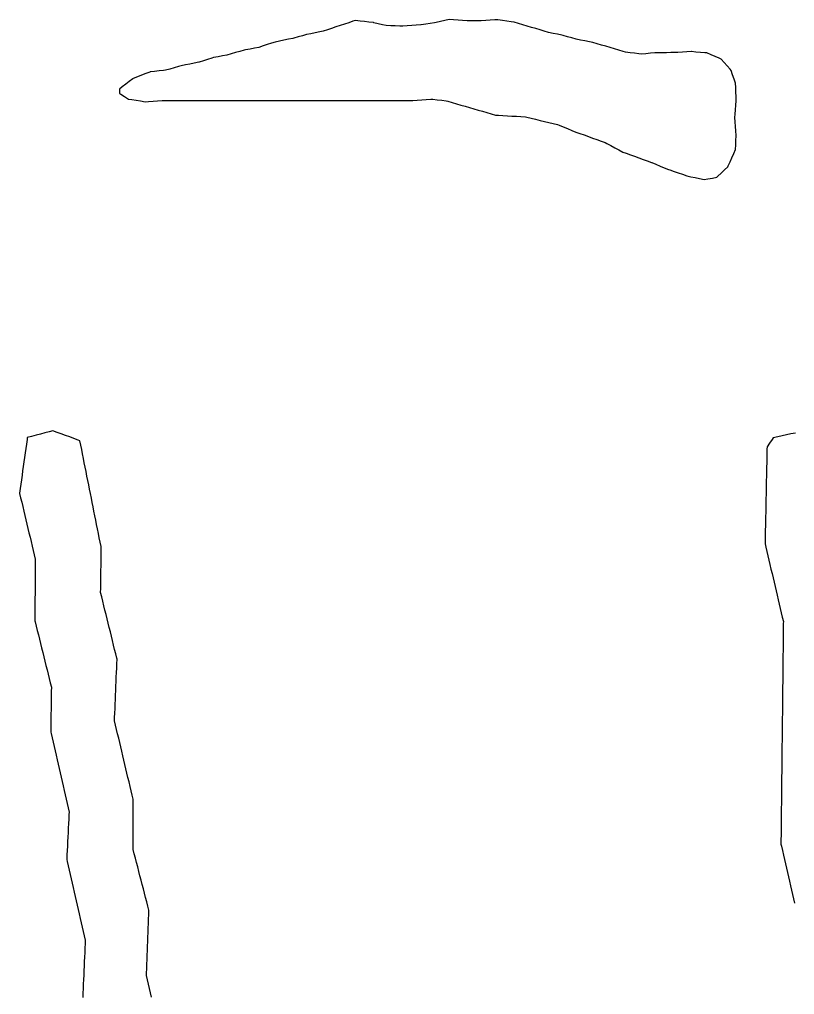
# Model space of a CAD drawing. Header units: millimetres. Extents: x 257 to 2289, y 96 to 1983.
# Drawn here: x 962.8 to 1135, y 1766 to 1982.7 of the extents above; entities that cross this region are included whole.
import ezdxf

# ---------------------------------------------------------------- set-up
doc = ezdxf.new("R2010")
doc.units = ezdxf.units.MM
for name, color, linetype in [('ALL_ISLANDS', 7, 'Continuous'), ('OUTLINE_ISLAND_01', 7, 'Continuous'), ('OUTLINE_ISLAND_02', 7, 'Continuous')]:
    doc.layers.add(name, color=color, linetype=linetype)

msp = doc.modelspace()

# ---------------------------------------------------------------- linework, layer by layer
at = {"layer": 'ALL_ISLANDS'}
msp.add_lwpolyline([(984.9668, 1967.2461), (984.9668, 1966.2461), (985.2392, 1966.0775), (986.0895, 1965.5512), (986.9398, 1965.0249), (987.6823, 1964.9044), (988.6694, 1964.7441), (989.6565, 1964.5838), (990.6436, 1964.4235), (991.4366, 1964.4826), (992.4338, 1964.557), (993.431, 1964.6313), (994.4283, 1964.7056), (995.1467, 1964.7059), (996.1467, 1964.7063), (997.1467, 1964.7066), (998.1467, 1964.707), (999.1467, 1964.7074), (1000.1467, 1964.7077), (1001.1467, 1964.7081), (1002.1467, 1964.7085), (1003.1467, 1964.7089), (1004.1467, 1964.7092), (1005.1467, 1964.7096), (1006.1467, 1964.71), (1007.1467, 1964.7103), (1008.1467, 1964.7107), (1009.1467, 1964.7111), (1010.1467, 1964.7114), (1011.1467, 1964.7118), (1012.1467, 1964.7122), (1013.1467, 1964.7125), (1014.1467, 1964.7129), (1015.1467, 1964.7133), (1016.1467, 1964.7136), (1017.1467, 1964.714), (1018.1467, 1964.7144), (1019.1467, 1964.7148), (1020.1467, 1964.7151), (1021.1467, 1964.7155), (1022.1467, 1964.7159), (1023.1467, 1964.7162), (1024.1467, 1964.7166), (1025.1467, 1964.717), (1026.1467, 1964.7173), (1027.1467, 1964.7177), (1028.1467, 1964.7181), (1029.1467, 1964.7184), (1030.1467, 1964.7188), (1031.1467, 1964.7192), (1032.1467, 1964.7196), (1033.1467, 1964.7199), (1034.1467, 1964.7203), (1035.1467, 1964.7207), (1036.1467, 1964.721), (1037.1467, 1964.7214), (1038.1467, 1964.7218), (1039.1467, 1964.7221), (1040.1467, 1964.7225), (1041.1467, 1964.7229), (1042.1467, 1964.7232), (1043.1467, 1964.7236), (1044.1467, 1964.724), (1045.1467, 1964.7243), (1046.1467, 1964.7247), (1047.1467, 1964.7251), (1048.1467, 1964.7255), (1049.1467, 1964.7258), (1050.1467, 1964.7262), (1050.147, 1964.7262), (1051.1443, 1964.8003), (1052.1415, 1964.8744), (1053.1388, 1964.9485), (1054.136, 1965.0226), (1054.5939, 1964.9704), (1055.5874, 1964.857), (1056.581, 1964.7436), (1057.5745, 1964.6302), (1057.9292, 1964.527), (1058.8894, 1964.2474), (1059.8495, 1963.9679), (1060.8097, 1963.6884), (1061.7698, 1963.4089), (1062.7299, 1963.1294), (1063.6901, 1962.8499), (1064.6502, 1962.5703), (1065.6104, 1962.2908), (1066.5705, 1962.0113), (1067.5307, 1961.7318), (1068.4908, 1961.4523), (1069.1853, 1961.4125), (1070.1836, 1961.3553), (1071.182, 1961.2981), (1072.1804, 1961.2409), (1073.1787, 1961.1837), (1074.1771, 1961.1265), (1075.1755, 1961.0693), (1075.5025, 1960.9894), (1076.4739, 1960.752), (1077.4453, 1960.5146), (1078.4168, 1960.2773), (1079.3882, 1960.0399), (1080.3596, 1959.8025), (1081.331, 1959.5652), (1082.3024, 1959.3278), (1082.6668, 1959.1813), (1083.5946, 1958.8082), (1084.5223, 1958.435), (1085.4501, 1958.0619), (1086.3779, 1957.6888), (1087.2771, 1957.3674), (1088.2187, 1957.0309), (1089.1604, 1956.6943), (1090.1021, 1956.3577), (1091.0437, 1956.0212), (1091.9854, 1955.6846), (1092.9271, 1955.3481), (1093.2951, 1955.1483), (1094.174, 1954.6714), (1095.0529, 1954.1944), (1095.9318, 1953.7174), (1096.8107, 1953.2404), (1097.5466, 1952.974), (1098.4869, 1952.6336), (1099.4272, 1952.2932), (1100.3675, 1951.9528), (1101.3077, 1951.6124), (1102.248, 1951.2719), (1103.1883, 1950.9315), (1103.2591, 1950.9021), (1104.1826, 1950.5185), (1105.106, 1950.1348), (1106.0295, 1949.7512), (1106.953, 1949.3676), (1107.2526, 1949.264), (1108.1977, 1948.9372), (1109.1428, 1948.6104), (1110.0879, 1948.2836), (1111.033, 1947.9569), (1111.9289, 1947.7598), (1112.9055, 1947.545), (1113.8822, 1947.3302), (1114.8588, 1947.1154), (1115.7257, 1947.2767), (1116.7088, 1947.4596), (1117.692, 1947.6424), (1117.9452, 1947.8799), (1118.6747, 1948.564), (1119.4041, 1949.248), (1120.1336, 1949.932), (1120.2328, 1950.1545), (1120.6398, 1951.068), (1121.0468, 1951.9814), (1121.4539, 1952.8948), (1121.8609, 1953.8082), (1121.9043, 1954.8067), (1121.9478, 1955.8057), (1121.9913, 1956.8048), (1121.9824, 1956.9365), (1121.9147, 1957.9342), (1121.847, 1958.9319), (1121.7793, 1959.9296), (1121.7116, 1960.9273), (1121.7721, 1961.6522), (1121.8554, 1962.6487), (1121.9387, 1963.6452), (1122.022, 1964.6418), (1121.9847, 1965.5559), (1121.944, 1966.5551), (1121.9033, 1967.5543), (1121.8626, 1968.5534), (1121.547, 1969.4638), (1121.2195, 1970.4086), (1120.8919, 1971.3534), (1120.6498, 1971.6323), (1119.9944, 1972.3875), (1119.3389, 1973.1428), (1118.6834, 1973.898), (1118.2541, 1974.0807), (1117.334, 1974.4723), (1116.4139, 1974.864), (1115.4938, 1975.2556), (1115.06, 1975.2941), (1114.0639, 1975.3825), (1113.0678, 1975.4709), (1112.0717, 1975.5593), (1112.0361, 1975.5573), (1111.0376, 1975.5015), (1110.0392, 1975.4458), (1109.0408, 1975.39), (1108.0423, 1975.3343), (1107.5016, 1975.3308), (1106.5016, 1975.3244), (1105.5016, 1975.318), (1104.5016, 1975.3115), (1103.9488, 1975.2644), (1102.9524, 1975.1794), (1101.9561, 1975.0944), (1100.9597, 1975.0094), (1100.3958, 1975.076), (1099.4026, 1975.1932), (1098.4095, 1975.3105), (1097.4164, 1975.4277), (1096.8584, 1975.5945), (1095.9002, 1975.8809), (1094.9421, 1976.1673), (1093.984, 1976.4536), (1093.0259, 1976.74), (1092.0678, 1977.0264), (1091.1096, 1977.3127), (1090.1515, 1977.5991), (1089.3797, 1977.7507), (1088.3984, 1977.9434), (1087.4172, 1978.1362), (1086.4359, 1978.3289), (1085.4901, 1978.5987), (1084.5285, 1978.8731), (1083.5669, 1979.1475), (1083.2744, 1979.2076), (1082.2949, 1979.4091), (1081.3154, 1979.6106), (1080.3359, 1979.8121), (1080.3274, 1979.8146), (1079.3688, 1980.0992), (1078.4102, 1980.3839), (1077.4515, 1980.6686), (1076.4929, 1980.9533), (1075.5343, 1981.2379), (1074.5757, 1981.5226), (1073.617, 1981.8073), (1072.6584, 1982.0919), (1072.0291, 1982.1906), (1071.0412, 1982.3454), (1070.0533, 1982.5002), (1069.0653, 1982.655), (1068.3531, 1982.6005), (1067.356, 1982.5241), (1066.359, 1982.4478), (1065.3619, 1982.3714), (1064.4683, 1982.3694), (1063.4683, 1982.3672), (1062.4683, 1982.3649), (1062.2091, 1982.3852), (1061.2122, 1982.4634), (1060.2152, 1982.5415), (1059.2183, 1982.6196), (1058.2213, 1982.6977), (1057.2679, 1982.4724), (1056.2947, 1982.2425), (1055.3215, 1982.0125), (1054.9912, 1981.9605), (1054.0033, 1981.8051), (1053.0155, 1981.6496), (1052.0277, 1981.4941), (1051.92, 1981.4866), (1050.9224, 1981.4173), (1049.9248, 1981.3479), (1048.9273, 1981.2786), (1047.9297, 1981.2092), (1047.2416, 1981.2354), (1046.2423, 1981.2735), (1045.243, 1981.3116), (1044.2437, 1981.3496), (1043.4174, 1981.5396), (1042.4428, 1981.7636), (1041.4682, 1981.9875), (1041.3962, 1981.9964), (1040.4037, 1982.1182), (1039.4111, 1982.24), (1038.4186, 1982.3618), (1037.426, 1982.4836), (1036.8489, 1982.2919), (1035.8998, 1981.9768), (1034.9508, 1981.6616), (1034.0017, 1981.3465), (1033.0527, 1981.0313), (1032.1036, 1980.7162), (1031.1546, 1980.401), (1030.2056, 1980.0859), (1029.4554, 1979.9367), (1028.4746, 1979.7416), (1027.4938, 1979.5465), (1026.5131, 1979.3515), (1025.6081, 1979.0942), (1024.6462, 1978.8207), (1023.6843, 1978.5472), (1023.4754, 1978.5039), (1022.4962, 1978.3012), (1021.5169, 1978.0984), (1020.5377, 1977.8957), (1019.5585, 1977.693), (1018.7617, 1977.4317), (1017.8115, 1977.1201), (1016.8613, 1976.8085), (1015.9111, 1976.4969), (1014.9684, 1976.3159), (1013.9863, 1976.1274), (1013.0042, 1975.9389), (1012.6863, 1975.8528), (1011.7211, 1975.5912), (1010.7559, 1975.3297), (1009.7907, 1975.0682), (1008.8255, 1974.8066), (1007.8505, 1974.6208), (1006.8682, 1974.4335), (1005.8859, 1974.2463), (1005.5095, 1974.1285), (1004.5551, 1973.8301), (1003.6007, 1973.5316), (1002.6463, 1973.2332), (1002.5727, 1973.2173), (1001.595, 1973.0072), (1000.6173, 1972.797), (999.6397, 1972.5868), (998.662, 1972.3767), (998.118, 1972.2254), (997.1546, 1971.9575), (996.1912, 1971.6896), (995.2277, 1971.4217), (994.7688, 1971.3714), (993.7748, 1971.2625), (992.7807, 1971.1535), (991.7867, 1971.0446), (991.7368, 1971.0254), (990.8035, 1970.6665), (989.8701, 1970.3076), (988.9367, 1969.9487), (988.0033, 1969.5898), (987.9351, 1969.5371), (987.1435, 1968.9261), (986.3519, 1968.3151), (985.5602, 1967.7041)], close=True, dxfattribs=at)
for points in [[(992.1052, 1765.3757), (991.876, 1766.3491), (991.6467, 1767.3224), (991.4174, 1768.2958), (991.1882, 1769.2692), (990.9589, 1770.2425), (990.9783, 1770.7484), (991.0165, 1771.7477), (991.0548, 1772.747), (991.0931, 1773.7462), (991.1313, 1774.7455), (991.1696, 1775.7448), (991.2079, 1776.744), (991.2461, 1777.7433), (991.2844, 1778.7426), (991.3226, 1779.7418), (991.3609, 1780.7411), (991.3992, 1781.7404), (991.4374, 1782.7397), (991.4757, 1783.7389), (991.514, 1784.7382), (991.2861, 1785.6147), (991.0346, 1786.5826), (990.783, 1787.5504), (990.5315, 1788.5183), (990.2799, 1789.4861), (990.0284, 1790.4539), (989.7768, 1791.4218), (989.5253, 1792.3896), (989.2737, 1793.3575), (989.0221, 1794.3253), (988.7706, 1795.2932), (988.519, 1796.261), (988.2675, 1797.2288), (988.0159, 1798.1967), (988.0154, 1798.4268), (988.0131, 1799.4268), (988.0109, 1800.4268), (988.0086, 1801.4268), (988.0063, 1802.4268), (988.0041, 1803.4268), (988.0018, 1804.4268), (987.9995, 1805.4268), (987.9973, 1806.4268), (987.995, 1807.4268), (987.9928, 1808.4268), (987.9905, 1809.4268), (987.7824, 1810.3055), (987.552, 1811.2786), (987.3215, 1812.2517), (987.0911, 1813.2248), (986.8607, 1814.1979), (986.6302, 1815.1709), (986.3998, 1816.144), (986.1694, 1817.1171), (985.9389, 1818.0902), (985.7085, 1819.0633), (985.4781, 1820.0364), (985.2476, 1821.0095), (985.0172, 1821.9826), (984.7868, 1822.9556), (984.5563, 1823.9287), (984.3259, 1824.9018), (984.0955, 1825.8749), (983.865, 1826.848), (983.8932, 1827.5263), (983.9346, 1828.5254), (983.976, 1829.5246), (984.0174, 1830.5237), (984.0588, 1831.5229), (984.1003, 1832.522), (984.1417, 1833.5211), (984.1831, 1834.5203), (984.2245, 1835.5194), (984.2659, 1836.5186), (984.3073, 1837.5177), (984.3488, 1838.5168), (984.3902, 1839.516), (984.4316, 1840.5151), (984.3731, 1840.7527), (984.1337, 1841.7236), (983.8944, 1842.6945), (983.655, 1843.6655), (983.4157, 1844.6364), (983.1764, 1845.6073), (982.937, 1846.5783), (982.6977, 1847.5492), (982.4584, 1848.5202), (982.219, 1849.4911), (981.9797, 1850.462), (981.7403, 1851.433), (981.501, 1852.4039), (981.2617, 1853.3748), (981.0223, 1854.3458), (980.783, 1855.3167), (980.7964, 1856.2523), (980.8107, 1857.2522), (980.8251, 1858.2521), (980.8394, 1859.252), (980.8537, 1860.2519), (980.8681, 1861.2518), (980.8824, 1862.2517), (980.8967, 1863.2516), (980.9111, 1864.2515), (980.9254, 1865.2513), (980.8687, 1865.5359), (980.6733, 1866.5166), (980.4779, 1867.4973), (980.2824, 1868.478), (980.087, 1869.4587), (979.8916, 1870.4395), (979.6962, 1871.4202), (979.5007, 1872.4009), (979.3053, 1873.3816), (979.1099, 1874.3623), (978.9144, 1875.3431), (978.719, 1876.3238), (978.5236, 1877.3045), (978.3282, 1878.2852), (978.1327, 1879.2659), (977.9373, 1880.2466), (977.7419, 1881.2274), (977.5464, 1882.2081), (977.351, 1883.1888), (977.1556, 1884.1695), (976.9602, 1885.1502), (976.7647, 1886.131), (976.5693, 1887.1117), (976.3739, 1888.0924), (976.1784, 1889.0731), (975.7867, 1889.2163), (974.8474, 1889.5595), (973.9082, 1889.9027), (972.9689, 1890.246), (972.0297, 1890.5892), (971.0904, 1890.9324), (970.1512, 1891.2757), (969.3218, 1891.0568), (968.3549, 1890.8016), (967.388, 1890.5465), (966.4211, 1890.2914), (965.4542, 1890.0362), (964.4873, 1889.7811), (964.4224, 1889.3197), (964.2833, 1888.3295), (964.1441, 1887.3392), (964.005, 1886.3489), (963.8658, 1885.3587), (963.7266, 1884.3684), (963.5875, 1883.3781), (963.4483, 1882.3878), (963.3092, 1881.3976), (963.17, 1880.4073), (963.0309, 1879.417), (962.8917, 1878.4268), (962.7525, 1877.4365), (962.7752, 1877.3411), (963.0067, 1876.3683), (963.2382, 1875.3955), (963.4697, 1874.4226), (963.7012, 1873.4498), (963.9326, 1872.4769), (964.1641, 1871.5041), (964.3956, 1870.5313), (964.6271, 1869.5584), (964.8586, 1868.5856), (965.0901, 1867.6128), (965.3215, 1866.6399), (965.553, 1865.6671), (965.7845, 1864.6942), (966.016, 1863.7214), (966.2475, 1862.7486), (966.2431, 1862.072), (966.2366, 1861.072), (966.2302, 1860.072), (966.2237, 1859.072), (966.2173, 1858.0721), (966.2108, 1857.0721), (966.2044, 1856.0721), (966.1979, 1855.0721), (966.1914, 1854.0721), (966.185, 1853.0722), (966.1785, 1852.0722), (966.1721, 1851.0722), (966.1656, 1850.0722), (966.1592, 1849.0723), (966.22, 1848.8274), (966.4611, 1847.8569), (966.7021, 1846.8864), (966.9432, 1845.9159), (967.1843, 1844.9454), (967.4254, 1843.9748), (967.6665, 1843.0043), (967.9075, 1842.0338), (968.1486, 1841.0633), (968.3897, 1840.0928), (968.6308, 1839.1223), (968.8718, 1838.1518), (969.1129, 1837.1813), (969.354, 1836.2108), (969.5951, 1835.2403), (969.8362, 1834.2698), (969.8224, 1833.3261), (969.8079, 1832.3262), (969.7934, 1831.3263), (969.7789, 1830.3264), (969.7644, 1829.3265), (969.7499, 1828.3266), (969.7353, 1827.3267), (969.7208, 1826.3268), (969.7063, 1825.3269), (969.6918, 1824.327), (969.76, 1824.0287), (969.9827, 1823.0539), (970.2055, 1822.079), (970.4283, 1821.1041), (970.6511, 1820.1293), (970.8739, 1819.1544), (971.0967, 1818.1795), (971.3195, 1817.2047), (971.5423, 1816.2298), (971.765, 1815.2549), (971.9878, 1814.2801), (972.2106, 1813.3052), (972.4334, 1812.3303), (972.6562, 1811.3555), (972.879, 1810.3806), (973.1018, 1809.4057), (973.3246, 1808.4309), (973.5474, 1807.456), (973.7701, 1806.4811), (973.7447, 1805.979), (973.694, 1804.9803), (973.6434, 1803.9816), (973.5928, 1802.9829), (973.5421, 1801.9841), (973.4915, 1800.9854), (973.4408, 1799.9867), (973.3902, 1798.988), (973.3396, 1797.9893), (973.2889, 1796.9906), (973.2383, 1795.9918), (973.3324, 1795.5806), (973.5556, 1794.6059), (973.7788, 1793.6311), (974.0019, 1792.6563), (974.2251, 1791.6815), (974.4482, 1790.7067), (974.6714, 1789.732), (974.8946, 1788.7572), (975.1177, 1787.7824), (975.3409, 1786.8076), (975.5641, 1785.8328), (975.7872, 1784.8581), (976.0104, 1783.8833), (976.2336, 1782.9085), (976.4567, 1781.9337), (976.6799, 1780.9589), (976.9031, 1779.9842), (977.1262, 1779.0094), (977.3494, 1778.0346), (977.318, 1777.2988), (977.2754, 1776.2997), (977.2327, 1775.3006), (977.1901, 1774.3015), (977.1475, 1773.3024), (977.1048, 1772.3033), (977.0622, 1771.3042), (977.0196, 1770.3052), (976.9769, 1769.3061), (976.9343, 1768.307), (976.8917, 1767.3079), (976.849, 1766.3088), (976.8064, 1765.3097)], [(1135.1484, 1890.7758), (1134.1696, 1890.5705), (1133.1909, 1890.3653), (1132.2122, 1890.16), (1131.2335, 1889.9547), (1130.2548, 1889.7495), (1129.9788, 1889.3447), (1129.4154, 1888.5185), (1128.852, 1887.6923), (1128.8415, 1887.1754), (1128.8213, 1886.1756), (1128.801, 1885.1758), (1128.7808, 1884.176), (1128.7605, 1883.1763), (1128.7403, 1882.1765), (1128.72, 1881.1767), (1128.6998, 1880.1769), (1128.6795, 1879.1771), (1128.6593, 1878.1773), (1128.639, 1877.1775), (1128.6188, 1876.1777), (1128.5985, 1875.1779), (1128.5783, 1874.1781), (1128.558, 1873.1783), (1128.5378, 1872.1785), (1128.5175, 1871.1787), (1128.4973, 1870.1789), (1128.477, 1869.1791), (1128.4568, 1868.1793), (1128.4365, 1867.1795), (1128.4163, 1866.1797), (1128.595, 1865.4191), (1128.8237, 1864.4456), (1129.0524, 1863.4721), (1129.2811, 1862.4986), (1129.5098, 1861.5251), (1129.7385, 1860.5516), (1129.9672, 1859.5781), (1130.196, 1858.6046), (1130.4247, 1857.6311), (1130.6534, 1856.6576), (1130.8821, 1855.6841), (1131.1108, 1854.7106), (1131.3395, 1853.7371), (1131.5682, 1852.7636), (1131.7969, 1851.7901), (1132.0256, 1850.8167), (1132.2543, 1849.8432), (1132.483, 1848.8697), (1132.4782, 1848.4296), (1132.4673, 1847.4297), (1132.4564, 1846.4297), (1132.4456, 1845.4298), (1132.4347, 1844.4298), (1132.4238, 1843.4299), (1132.4129, 1842.43), (1132.402, 1841.43), (1132.3911, 1840.4301), (1132.3802, 1839.4301), (1132.3693, 1838.4302), (1132.3584, 1837.4303), (1132.3475, 1836.4303), (1132.3366, 1835.4304), (1132.3257, 1834.4304), (1132.3148, 1833.4305), (1132.304, 1832.4306), (1132.2931, 1831.4306), (1132.2822, 1830.4307), (1132.2713, 1829.4307), (1132.2604, 1828.4308), (1132.2495, 1827.4309), (1132.2386, 1826.4309), (1132.2277, 1825.431), (1132.2168, 1824.431), (1132.2059, 1823.4311), (1132.195, 1822.4311), (1132.1841, 1821.4312), (1132.1732, 1820.4313), (1132.1624, 1819.4313), (1132.1515, 1818.4314), (1132.1406, 1817.4314), (1132.1297, 1816.4315), (1132.1188, 1815.4316), (1132.1079, 1814.4316), (1132.097, 1813.4317), (1132.0861, 1812.4317), (1132.0752, 1811.4318), (1132.0643, 1810.4319), (1132.0534, 1809.4319), (1132.0425, 1808.432), (1132.0316, 1807.432), (1132.0208, 1806.4321), (1132.0099, 1805.4322), (1131.999, 1804.4322), (1131.9881, 1803.4323), (1131.9772, 1802.4323), (1131.9663, 1801.4324), (1131.9554, 1800.4325), (1131.9445, 1799.4325), (1132.0593, 1798.9364), (1132.2847, 1797.9621), (1132.5101, 1796.9878), (1132.7355, 1796.0136), (1132.9609, 1795.0393), (1133.1863, 1794.065), (1133.4117, 1793.0908), (1133.6371, 1792.1165), (1133.8625, 1791.1422), (1134.0879, 1790.168), (1134.3133, 1789.1937), (1134.5387, 1788.2194), (1134.7641, 1787.2452), (1134.9895, 1786.2709)]]:
    msp.add_lwpolyline(points, dxfattribs=at)
at = {"layer": 'OUTLINE_ISLAND_01'}
for points in [[(992.1052, 1765.3757), (991.876, 1766.3491), (991.6467, 1767.3224), (991.4174, 1768.2958), (991.1882, 1769.2692), (990.9589, 1770.2425), (990.9783, 1770.7484), (991.0165, 1771.7477), (991.0548, 1772.747), (991.0931, 1773.7462), (991.1313, 1774.7455), (991.1696, 1775.7448), (991.2079, 1776.744), (991.2461, 1777.7433), (991.2844, 1778.7426), (991.3226, 1779.7418), (991.3609, 1780.7411), (991.3992, 1781.7404), (991.4374, 1782.7397), (991.4757, 1783.7389), (991.514, 1784.7382), (991.2861, 1785.6147), (991.0346, 1786.5826), (990.783, 1787.5504), (990.5315, 1788.5183), (990.2799, 1789.4861), (990.0284, 1790.4539), (989.7768, 1791.4218), (989.5253, 1792.3896), (989.2737, 1793.3575), (989.0221, 1794.3253), (988.7706, 1795.2932), (988.519, 1796.261), (988.2675, 1797.2288), (988.0159, 1798.1967), (988.0154, 1798.4268), (988.0131, 1799.4268), (988.0109, 1800.4268), (988.0086, 1801.4268), (988.0063, 1802.4268), (988.0041, 1803.4268), (988.0018, 1804.4268), (987.9995, 1805.4268), (987.9973, 1806.4268), (987.995, 1807.4268), (987.9928, 1808.4268), (987.9905, 1809.4268), (987.7824, 1810.3055), (987.552, 1811.2786), (987.3215, 1812.2517), (987.0911, 1813.2248), (986.8607, 1814.1979), (986.6302, 1815.1709), (986.3998, 1816.144), (986.1694, 1817.1171), (985.9389, 1818.0902), (985.7085, 1819.0633), (985.4781, 1820.0364), (985.2476, 1821.0095), (985.0172, 1821.9826), (984.7868, 1822.9556), (984.5563, 1823.9287), (984.3259, 1824.9018), (984.0955, 1825.8749), (983.865, 1826.848), (983.8932, 1827.5263), (983.9346, 1828.5254), (983.976, 1829.5246), (984.0174, 1830.5237), (984.0588, 1831.5229), (984.1003, 1832.522), (984.1417, 1833.5211), (984.1831, 1834.5203), (984.2245, 1835.5194), (984.2659, 1836.5186), (984.3073, 1837.5177), (984.3488, 1838.5168), (984.3902, 1839.516), (984.4316, 1840.5151), (984.3731, 1840.7527), (984.1337, 1841.7236), (983.8944, 1842.6945), (983.655, 1843.6655), (983.4157, 1844.6364), (983.1764, 1845.6073), (982.937, 1846.5783), (982.6977, 1847.5492), (982.4584, 1848.5202), (982.219, 1849.4911), (981.9797, 1850.462), (981.7403, 1851.433), (981.501, 1852.4039), (981.2617, 1853.3748), (981.0223, 1854.3458), (980.783, 1855.3167), (980.7964, 1856.2523), (980.8107, 1857.2522), (980.8251, 1858.2521), (980.8394, 1859.252), (980.8537, 1860.2519), (980.8681, 1861.2518), (980.8824, 1862.2517), (980.8967, 1863.2516), (980.9111, 1864.2515), (980.9254, 1865.2513), (980.8687, 1865.5359), (980.6733, 1866.5166), (980.4779, 1867.4973), (980.2824, 1868.478), (980.087, 1869.4587), (979.8916, 1870.4395), (979.6962, 1871.4202), (979.5007, 1872.4009), (979.3053, 1873.3816), (979.1099, 1874.3623), (978.9144, 1875.3431), (978.719, 1876.3238), (978.5236, 1877.3045), (978.3282, 1878.2852), (978.1327, 1879.2659), (977.9373, 1880.2466), (977.7419, 1881.2274), (977.5464, 1882.2081), (977.351, 1883.1888), (977.1556, 1884.1695), (976.9602, 1885.1502), (976.7647, 1886.131), (976.5693, 1887.1117), (976.3739, 1888.0924), (976.1784, 1889.0731), (975.7867, 1889.2163), (974.8474, 1889.5595), (973.9082, 1889.9027), (972.9689, 1890.246), (972.0297, 1890.5892), (971.0904, 1890.9324), (970.1512, 1891.2757), (969.3218, 1891.0568), (968.3549, 1890.8016), (967.388, 1890.5465), (966.4211, 1890.2914), (965.4542, 1890.0362), (964.4873, 1889.7811), (964.4224, 1889.3197), (964.2833, 1888.3295), (964.1441, 1887.3392), (964.005, 1886.3489), (963.8658, 1885.3587), (963.7266, 1884.3684), (963.5875, 1883.3781), (963.4483, 1882.3878), (963.3092, 1881.3976), (963.17, 1880.4073), (963.0309, 1879.417), (962.8917, 1878.4268), (962.7525, 1877.4365), (962.7752, 1877.3411), (963.0067, 1876.3683), (963.2382, 1875.3955), (963.4697, 1874.4226), (963.7012, 1873.4498), (963.9326, 1872.4769), (964.1641, 1871.5041), (964.3956, 1870.5313), (964.6271, 1869.5584), (964.8586, 1868.5856), (965.0901, 1867.6128), (965.3215, 1866.6399), (965.553, 1865.6671), (965.7845, 1864.6942), (966.016, 1863.7214), (966.2475, 1862.7486), (966.2431, 1862.072), (966.2366, 1861.072), (966.2302, 1860.072), (966.2237, 1859.072), (966.2173, 1858.0721), (966.2108, 1857.0721), (966.2044, 1856.0721), (966.1979, 1855.0721), (966.1914, 1854.0721), (966.185, 1853.0722), (966.1785, 1852.0722), (966.1721, 1851.0722), (966.1656, 1850.0722), (966.1592, 1849.0723), (966.22, 1848.8274), (966.4611, 1847.8569), (966.7021, 1846.8864), (966.9432, 1845.9159), (967.1843, 1844.9454), (967.4254, 1843.9748), (967.6665, 1843.0043), (967.9075, 1842.0338), (968.1486, 1841.0633), (968.3897, 1840.0928), (968.6308, 1839.1223), (968.8718, 1838.1518), (969.1129, 1837.1813), (969.354, 1836.2108), (969.5951, 1835.2403), (969.8362, 1834.2698), (969.8224, 1833.3261), (969.8079, 1832.3262), (969.7934, 1831.3263), (969.7789, 1830.3264), (969.7644, 1829.3265), (969.7499, 1828.3266), (969.7353, 1827.3267), (969.7208, 1826.3268), (969.7063, 1825.3269), (969.6918, 1824.327), (969.76, 1824.0287), (969.9827, 1823.0539), (970.2055, 1822.079), (970.4283, 1821.1041), (970.6511, 1820.1293), (970.8739, 1819.1544), (971.0967, 1818.1795), (971.3195, 1817.2047), (971.5423, 1816.2298), (971.765, 1815.2549), (971.9878, 1814.2801), (972.2106, 1813.3052), (972.4334, 1812.3303), (972.6562, 1811.3555), (972.879, 1810.3806), (973.1018, 1809.4057), (973.3246, 1808.4309), (973.5474, 1807.456), (973.7701, 1806.4811), (973.7447, 1805.979), (973.694, 1804.9803), (973.6434, 1803.9816), (973.5928, 1802.9829), (973.5421, 1801.9841), (973.4915, 1800.9854), (973.4408, 1799.9867), (973.3902, 1798.988), (973.3396, 1797.9893), (973.2889, 1796.9906), (973.2383, 1795.9918), (973.3324, 1795.5806), (973.5556, 1794.6059), (973.7788, 1793.6311), (974.0019, 1792.6563), (974.2251, 1791.6815), (974.4482, 1790.7067), (974.6714, 1789.732), (974.8946, 1788.7572), (975.1177, 1787.7824), (975.3409, 1786.8076), (975.5641, 1785.8328), (975.7872, 1784.8581), (976.0104, 1783.8833), (976.2336, 1782.9085), (976.4567, 1781.9337), (976.6799, 1780.9589), (976.9031, 1779.9842), (977.1262, 1779.0094), (977.3494, 1778.0346), (977.318, 1777.2988), (977.2754, 1776.2997), (977.2327, 1775.3006), (977.1901, 1774.3015), (977.1475, 1773.3024), (977.1048, 1772.3033), (977.0622, 1771.3042), (977.0196, 1770.3052), (976.9769, 1769.3061), (976.9343, 1768.307), (976.8917, 1767.3079), (976.849, 1766.3088), (976.8064, 1765.3097)], [(1135.1484, 1890.7758), (1134.1696, 1890.5705), (1133.1909, 1890.3653), (1132.2122, 1890.16), (1131.2335, 1889.9547), (1130.2548, 1889.7495), (1129.9788, 1889.3447), (1129.4154, 1888.5185), (1128.852, 1887.6923), (1128.8415, 1887.1754), (1128.8213, 1886.1756), (1128.801, 1885.1758), (1128.7808, 1884.176), (1128.7605, 1883.1763), (1128.7403, 1882.1765), (1128.72, 1881.1767), (1128.6998, 1880.1769), (1128.6795, 1879.1771), (1128.6593, 1878.1773), (1128.639, 1877.1775), (1128.6188, 1876.1777), (1128.5985, 1875.1779), (1128.5783, 1874.1781), (1128.558, 1873.1783), (1128.5378, 1872.1785), (1128.5175, 1871.1787), (1128.4973, 1870.1789), (1128.477, 1869.1791), (1128.4568, 1868.1793), (1128.4365, 1867.1795), (1128.4163, 1866.1797), (1128.595, 1865.4191), (1128.8237, 1864.4456), (1129.0524, 1863.4721), (1129.2811, 1862.4986), (1129.5098, 1861.5251), (1129.7385, 1860.5516), (1129.9672, 1859.5781), (1130.196, 1858.6046), (1130.4247, 1857.6311), (1130.6534, 1856.6576), (1130.8821, 1855.6841), (1131.1108, 1854.7106), (1131.3395, 1853.7371), (1131.5682, 1852.7636), (1131.7969, 1851.7901), (1132.0256, 1850.8167), (1132.2543, 1849.8432), (1132.483, 1848.8697), (1132.4782, 1848.4296), (1132.4673, 1847.4297), (1132.4564, 1846.4297), (1132.4456, 1845.4298), (1132.4347, 1844.4298), (1132.4238, 1843.4299), (1132.4129, 1842.43), (1132.402, 1841.43), (1132.3911, 1840.4301), (1132.3802, 1839.4301), (1132.3693, 1838.4302), (1132.3584, 1837.4303), (1132.3475, 1836.4303), (1132.3366, 1835.4304), (1132.3257, 1834.4304), (1132.3148, 1833.4305), (1132.304, 1832.4306), (1132.2931, 1831.4306), (1132.2822, 1830.4307), (1132.2713, 1829.4307), (1132.2604, 1828.4308), (1132.2495, 1827.4309), (1132.2386, 1826.4309), (1132.2277, 1825.431), (1132.2168, 1824.431), (1132.2059, 1823.4311), (1132.195, 1822.4311), (1132.1841, 1821.4312), (1132.1732, 1820.4313), (1132.1624, 1819.4313), (1132.1515, 1818.4314), (1132.1406, 1817.4314), (1132.1297, 1816.4315), (1132.1188, 1815.4316), (1132.1079, 1814.4316), (1132.097, 1813.4317), (1132.0861, 1812.4317), (1132.0752, 1811.4318), (1132.0643, 1810.4319), (1132.0534, 1809.4319), (1132.0425, 1808.432), (1132.0316, 1807.432), (1132.0208, 1806.4321), (1132.0099, 1805.4322), (1131.999, 1804.4322), (1131.9881, 1803.4323), (1131.9772, 1802.4323), (1131.9663, 1801.4324), (1131.9554, 1800.4325), (1131.9445, 1799.4325), (1132.0593, 1798.9364), (1132.2847, 1797.9621), (1132.5101, 1796.9878), (1132.7355, 1796.0136), (1132.9609, 1795.0393), (1133.1863, 1794.065), (1133.4117, 1793.0908), (1133.6371, 1792.1165), (1133.8625, 1791.1422), (1134.0879, 1790.168), (1134.3133, 1789.1937), (1134.5387, 1788.2194), (1134.7641, 1787.2452), (1134.9895, 1786.2709)]]:
    msp.add_lwpolyline(points, dxfattribs=at)
at = {"layer": 'OUTLINE_ISLAND_02'}
msp.add_lwpolyline([(984.9668, 1967.2461), (984.9668, 1966.2461), (985.2392, 1966.0775), (986.0895, 1965.5512), (986.9398, 1965.0249), (987.6823, 1964.9044), (988.6694, 1964.7441), (989.6565, 1964.5838), (990.6436, 1964.4235), (991.4366, 1964.4826), (992.4338, 1964.557), (993.431, 1964.6313), (994.4283, 1964.7056), (995.1467, 1964.7059), (996.1467, 1964.7063), (997.1467, 1964.7066), (998.1467, 1964.707), (999.1467, 1964.7074), (1000.1467, 1964.7077), (1001.1467, 1964.7081), (1002.1467, 1964.7085), (1003.1467, 1964.7089), (1004.1467, 1964.7092), (1005.1467, 1964.7096), (1006.1467, 1964.71), (1007.1467, 1964.7103), (1008.1467, 1964.7107), (1009.1467, 1964.7111), (1010.1467, 1964.7114), (1011.1467, 1964.7118), (1012.1467, 1964.7122), (1013.1467, 1964.7125), (1014.1467, 1964.7129), (1015.1467, 1964.7133), (1016.1467, 1964.7136), (1017.1467, 1964.714), (1018.1467, 1964.7144), (1019.1467, 1964.7148), (1020.1467, 1964.7151), (1021.1467, 1964.7155), (1022.1467, 1964.7159), (1023.1467, 1964.7162), (1024.1467, 1964.7166), (1025.1467, 1964.717), (1026.1467, 1964.7173), (1027.1467, 1964.7177), (1028.1467, 1964.7181), (1029.1467, 1964.7184), (1030.1467, 1964.7188), (1031.1467, 1964.7192), (1032.1467, 1964.7196), (1033.1467, 1964.7199), (1034.1467, 1964.7203), (1035.1467, 1964.7207), (1036.1467, 1964.721), (1037.1467, 1964.7214), (1038.1467, 1964.7218), (1039.1467, 1964.7221), (1040.1467, 1964.7225), (1041.1467, 1964.7229), (1042.1467, 1964.7232), (1043.1467, 1964.7236), (1044.1467, 1964.724), (1045.1467, 1964.7243), (1046.1467, 1964.7247), (1047.1467, 1964.7251), (1048.1467, 1964.7255), (1049.1467, 1964.7258), (1050.1467, 1964.7262), (1050.147, 1964.7262), (1051.1443, 1964.8003), (1052.1415, 1964.8744), (1053.1388, 1964.9485), (1054.136, 1965.0226), (1054.5939, 1964.9704), (1055.5874, 1964.857), (1056.581, 1964.7436), (1057.5745, 1964.6302), (1057.9292, 1964.527), (1058.8894, 1964.2474), (1059.8495, 1963.9679), (1060.8097, 1963.6884), (1061.7698, 1963.4089), (1062.7299, 1963.1294), (1063.6901, 1962.8499), (1064.6502, 1962.5703), (1065.6104, 1962.2908), (1066.5705, 1962.0113), (1067.5307, 1961.7318), (1068.4908, 1961.4523), (1069.1853, 1961.4125), (1070.1836, 1961.3553), (1071.182, 1961.2981), (1072.1804, 1961.2409), (1073.1787, 1961.1837), (1074.1771, 1961.1265), (1075.1755, 1961.0693), (1075.5025, 1960.9894), (1076.4739, 1960.752), (1077.4453, 1960.5146), (1078.4168, 1960.2773), (1079.3882, 1960.0399), (1080.3596, 1959.8025), (1081.331, 1959.5652), (1082.3024, 1959.3278), (1082.6668, 1959.1813), (1083.5946, 1958.8082), (1084.5223, 1958.435), (1085.4501, 1958.0619), (1086.3779, 1957.6888), (1087.2771, 1957.3674), (1088.2187, 1957.0309), (1089.1604, 1956.6943), (1090.1021, 1956.3577), (1091.0437, 1956.0212), (1091.9854, 1955.6846), (1092.9271, 1955.3481), (1093.2951, 1955.1483), (1094.174, 1954.6714), (1095.0529, 1954.1944), (1095.9318, 1953.7174), (1096.8107, 1953.2404), (1097.5466, 1952.974), (1098.4869, 1952.6336), (1099.4272, 1952.2932), (1100.3675, 1951.9528), (1101.3077, 1951.6124), (1102.248, 1951.2719), (1103.1883, 1950.9315), (1103.2591, 1950.9021), (1104.1826, 1950.5185), (1105.106, 1950.1348), (1106.0295, 1949.7512), (1106.953, 1949.3676), (1107.2526, 1949.264), (1108.1977, 1948.9372), (1109.1428, 1948.6104), (1110.0879, 1948.2836), (1111.033, 1947.9569), (1111.9289, 1947.7598), (1112.9055, 1947.545), (1113.8822, 1947.3302), (1114.8588, 1947.1154), (1115.7257, 1947.2767), (1116.7088, 1947.4596), (1117.692, 1947.6424), (1117.9452, 1947.8799), (1118.6747, 1948.564), (1119.4041, 1949.248), (1120.1336, 1949.932), (1120.2328, 1950.1545), (1120.6398, 1951.068), (1121.0468, 1951.9814), (1121.4539, 1952.8948), (1121.8609, 1953.8082), (1121.9043, 1954.8067), (1121.9478, 1955.8057), (1121.9913, 1956.8048), (1121.9824, 1956.9365), (1121.9147, 1957.9342), (1121.847, 1958.9319), (1121.7793, 1959.9296), (1121.7116, 1960.9273), (1121.7721, 1961.6522), (1121.8554, 1962.6487), (1121.9387, 1963.6452), (1122.022, 1964.6418), (1121.9847, 1965.5559), (1121.944, 1966.5551), (1121.9033, 1967.5543), (1121.8626, 1968.5534), (1121.547, 1969.4638), (1121.2195, 1970.4086), (1120.8919, 1971.3534), (1120.6498, 1971.6323), (1119.9944, 1972.3875), (1119.3389, 1973.1428), (1118.6834, 1973.898), (1118.2541, 1974.0807), (1117.334, 1974.4723), (1116.4139, 1974.864), (1115.4938, 1975.2556), (1115.06, 1975.2941), (1114.0639, 1975.3825), (1113.0678, 1975.4709), (1112.0717, 1975.5593), (1112.0361, 1975.5573), (1111.0376, 1975.5015), (1110.0392, 1975.4458), (1109.0408, 1975.39), (1108.0423, 1975.3343), (1107.5016, 1975.3308), (1106.5016, 1975.3244), (1105.5016, 1975.318), (1104.5016, 1975.3115), (1103.9488, 1975.2644), (1102.9524, 1975.1794), (1101.9561, 1975.0944), (1100.9597, 1975.0094), (1100.3958, 1975.076), (1099.4026, 1975.1932), (1098.4095, 1975.3105), (1097.4164, 1975.4277), (1096.8584, 1975.5945), (1095.9002, 1975.8809), (1094.9421, 1976.1673), (1093.984, 1976.4536), (1093.0259, 1976.74), (1092.0678, 1977.0264), (1091.1096, 1977.3127), (1090.1515, 1977.5991), (1089.3797, 1977.7507), (1088.3984, 1977.9434), (1087.4172, 1978.1362), (1086.4359, 1978.3289), (1085.4901, 1978.5987), (1084.5285, 1978.8731), (1083.5669, 1979.1475), (1083.2744, 1979.2076), (1082.2949, 1979.4091), (1081.3154, 1979.6106), (1080.3359, 1979.8121), (1080.3274, 1979.8146), (1079.3688, 1980.0992), (1078.4102, 1980.3839), (1077.4515, 1980.6686), (1076.4929, 1980.9533), (1075.5343, 1981.2379), (1074.5757, 1981.5226), (1073.617, 1981.8073), (1072.6584, 1982.0919), (1072.0291, 1982.1906), (1071.0412, 1982.3454), (1070.0533, 1982.5002), (1069.0653, 1982.655), (1068.3531, 1982.6005), (1067.356, 1982.5241), (1066.359, 1982.4478), (1065.3619, 1982.3714), (1064.4683, 1982.3694), (1063.4683, 1982.3672), (1062.4683, 1982.3649), (1062.2091, 1982.3852), (1061.2122, 1982.4634), (1060.2152, 1982.5415), (1059.2183, 1982.6196), (1058.2213, 1982.6977), (1057.2679, 1982.4724), (1056.2947, 1982.2425), (1055.3215, 1982.0125), (1054.9912, 1981.9605), (1054.0033, 1981.8051), (1053.0155, 1981.6496), (1052.0277, 1981.4941), (1051.92, 1981.4866), (1050.9224, 1981.4173), (1049.9248, 1981.3479), (1048.9273, 1981.2786), (1047.9297, 1981.2092), (1047.2416, 1981.2354), (1046.2423, 1981.2735), (1045.243, 1981.3116), (1044.2437, 1981.3496), (1043.4174, 1981.5396), (1042.4428, 1981.7636), (1041.4682, 1981.9875), (1041.3962, 1981.9964), (1040.4037, 1982.1182), (1039.4111, 1982.24), (1038.4186, 1982.3618), (1037.426, 1982.4836), (1036.8489, 1982.2919), (1035.8998, 1981.9768), (1034.9508, 1981.6616), (1034.0017, 1981.3465), (1033.0527, 1981.0313), (1032.1036, 1980.7162), (1031.1546, 1980.401), (1030.2056, 1980.0859), (1029.4554, 1979.9367), (1028.4746, 1979.7416), (1027.4938, 1979.5465), (1026.5131, 1979.3515), (1025.6081, 1979.0942), (1024.6462, 1978.8207), (1023.6843, 1978.5472), (1023.4754, 1978.5039), (1022.4962, 1978.3012), (1021.5169, 1978.0984), (1020.5377, 1977.8957), (1019.5585, 1977.693), (1018.7617, 1977.4317), (1017.8115, 1977.1201), (1016.8613, 1976.8085), (1015.9111, 1976.4969), (1014.9684, 1976.3159), (1013.9863, 1976.1274), (1013.0042, 1975.9389), (1012.6863, 1975.8528), (1011.7211, 1975.5912), (1010.7559, 1975.3297), (1009.7907, 1975.0682), (1008.8255, 1974.8066), (1007.8505, 1974.6208), (1006.8682, 1974.4335), (1005.8859, 1974.2463), (1005.5095, 1974.1285), (1004.5551, 1973.8301), (1003.6007, 1973.5316), (1002.6463, 1973.2332), (1002.5727, 1973.2173), (1001.595, 1973.0072), (1000.6173, 1972.797), (999.6397, 1972.5868), (998.662, 1972.3767), (998.118, 1972.2254), (997.1546, 1971.9575), (996.1912, 1971.6896), (995.2277, 1971.4217), (994.7688, 1971.3714), (993.7748, 1971.2625), (992.7807, 1971.1535), (991.7867, 1971.0446), (991.7368, 1971.0254), (990.8035, 1970.6665), (989.8701, 1970.3076), (988.9367, 1969.9487), (988.0033, 1969.5898), (987.9351, 1969.5371), (987.1435, 1968.9261), (986.3519, 1968.3151), (985.5602, 1967.7041)], close=True, dxfattribs=at)

doc.saveas('drawing.dxf')
